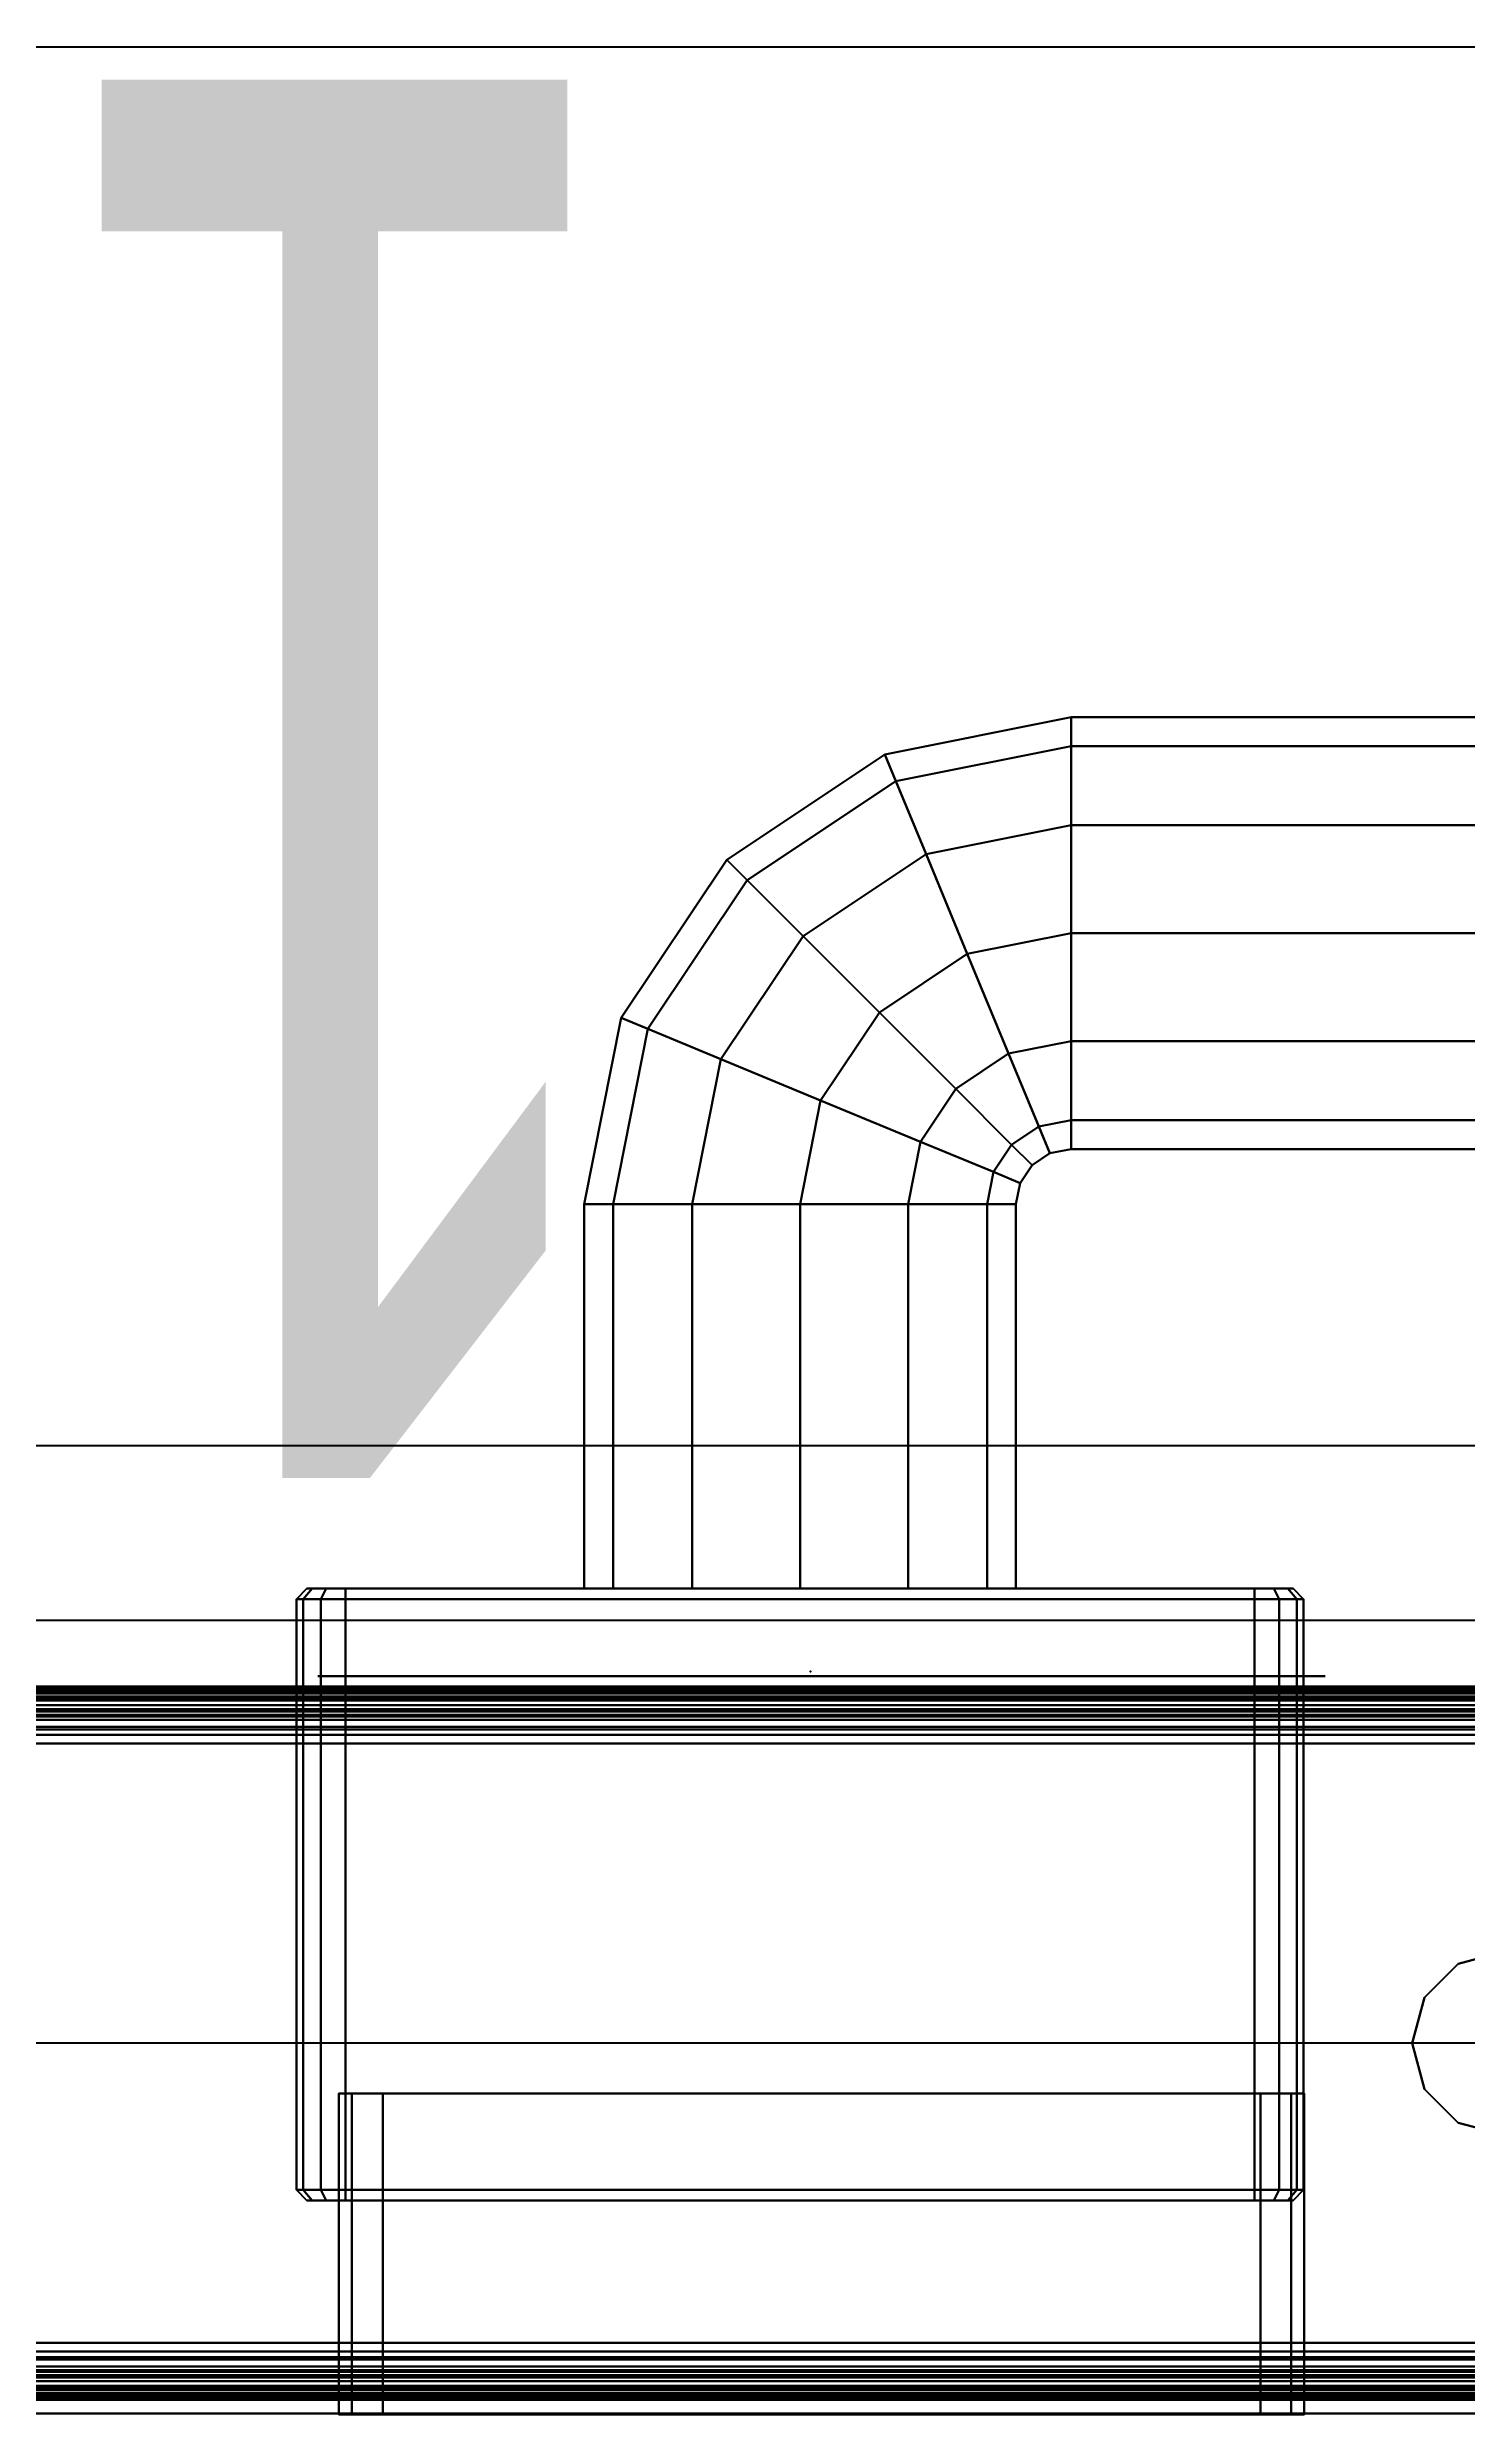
# Model space of a CAD drawing. Extents: x -170 to 1783, y -20 to 1205.
# Drawn here: x 210.07 to 214.13, y 1188.76 to 1195.5 of the extents above; entities that cross this region are included whole.
import ezdxf
from ezdxf.enums import TextEntityAlignment as Align

# ---------------------------------------------------------------- set-up
doc = ezdxf.new("R2010")
doc.units = 0
doc.header["$LTSCALE"] = 96
doc.header["$MEASUREMENT"] = 0
for name, color, linetype in [('A-FURN-3-PANEL-KNOCK', 7, 'Continuous'), ('A-FURN-3-PANEL-RACE', 7, 'Continuous'), ('A-FURN-3-PANEL-SIDE1', 7, 'Continuous'), ('A-FURN-3-PANEL-SIDE2', 7, 'Continuous'), ('A-FURN-3-PANEL-TOPCAP', 7, 'Continuous'), ('A-FURN-3-POWER-BFM-BOX', 7, 'Continuous'), ('A-FURN-3-POWER-BFM-CONDUIT', 7, 'Continuous'), ('A-FURN-3-POWER-RECP-GREY', 7, 'Continuous'), ('A-FURN-3-WKSF-TRIM', 7, 'Continuous'), ('A-FURN-P-PNLS', 7, 'Continuous'), ('A-FURN-P-PNLS-POWR', 7, 'Continuous'), ('A-FURN-P-WKSF', 7, 'Continuous'), ('A-WALL-EXT_A', 7, 'Continuous'), ('I-E-FILL_A', 7, 'Continuous'), ('MAIN_ELECTRICAL', 7, 'Continuous'), ('MAIN_PANEL', 7, 'Continuous'), ('MAIN_WKSURF', 7, 'Continuous'), ('SM', 7, 'Continuous')]:
    doc.layers.add(name, color=color, linetype=linetype)

# ---------------------------------------------------------------- blocks, each defined once
blk = doc.blocks.new('EC-EFP-456')
at = {"layer": 'A-FURN-3-PANEL-KNOCK', "color": 30, "linetype": 'Continuous'}
for points, invisible_edges in [([(42.51, 2.05, 3.5405), (42.51, 2.05, 0.9405), (45.39, 2.05, 0.9405), (45.39, 2.05, 3.5405)], 10), ([(42.51, 2.05, 0.9405), (42.5288, 2.05, 0.8705), (45.3712, 2.05, 0.8705), (45.39, 2.05, 0.9405)], 10), ([(45.39, 2.05, 3.5405), (45.3712, 2.05, 3.6105), (42.5288, 2.05, 3.6105), (42.51, 2.05, 3.5405)], 10), ([(42.5288, 2.05, 0.8705), (42.58, 2.05, 0.8192), (45.32, 2.05, 0.8192), (45.3712, 2.05, 0.8705)], 10), ([(45.3712, 2.05, 3.6105), (45.32, 2.05, 3.6617), (42.58, 2.05, 3.6617), (42.5288, 2.05, 3.6105)], 10), ([(42.58, 2.05, 0.8192), (42.65, 2.05, 0.8005), (45.25, 2.05, 0.8005), (45.32, 2.05, 0.8192)], 8), ([(45.32, 2.05, 3.6617), (45.25, 2.05, 3.6805), (42.65, 2.05, 3.6805), (42.58, 2.05, 3.6617)], 8)]:
    blk.add_3dface(points, dxfattribs=dict(at, invisible_edges=invisible_edges))
at = {"layer": 'A-FURN-3-PANEL-RACE', "color": 40, "linetype": 'Continuous'}
for points, invisible_edges in [([(0.08, 2.0125, 3.515), (0.08, 2.0125, 0.3963), (47.92, 2.0125, 0.3963), (47.92, 2.0125, 3.515)], 8), ([(0.5, 1.5745, 0.3963), (47.5, 1.5745, 0.3963), (0.08, 2.0125, 0.3963), (0.08, 1.5745, 0.3963)], 3), ([(47.5, 1.5745, 0.3963), (47.92, 1.5745, 0.3963), (47.92, 2.0125, 0.3963), (0.08, 2.0125, 0.3963)], 8), ([(0.6, 2.0125, 4.0847), (0.6, 2.0125, 3.515), (47.4, 2.0125, 3.515), (47.4, 2.0125, 4.0847)], 2), ([(47.86, 1.9525, 0.4563), (0.14, 1.9525, 0.4563), (0.14, 1.9525, 3.515), (47.86, 1.9525, 3.515)], 4), ([(0.5, 1.5745, 0.4563), (0.14, 1.5745, 0.4563), (0.14, 1.9525, 0.4563), (47.5, 1.5745, 0.4563)], 12), ([(47.5, 1.5745, 0.4563), (0.14, 1.9525, 0.4563), (47.86, 1.9525, 0.4563), (47.86, 1.5745, 0.4563)], 1), ([(47.4, 1.9525, 3.515), (0.6, 1.9525, 3.515), (0.6, 1.9525, 4.0847), (47.4, 1.9525, 4.0847)], 1), ([(2.098, 1.2625, 0.3963), (45.902, 1.2625, 0.3963), (0.5, 1.5745, 0.3963), (0.5, 1.2625, 0.3963)], 3), ([(47.5, 1.2625, 0.3963), (47.5, 1.5745, 0.3963), (0.5, 1.5745, 0.3963), (45.902, 1.2625, 0.3963)], 6), ([(2.098, 1.2625, 0.4563), (0.5, 1.2625, 0.4563), (0.5, 1.5745, 0.4563), (45.902, 1.2625, 0.4563)], 12), ([(47.5, 1.2625, 0.4563), (45.902, 1.2625, 0.4563), (0.5, 1.5745, 0.4563), (47.5, 1.5745, 0.4563)], 6), ([(2.098, 1.2625, 0.3963), (2.2292, 1.2273, 0.3963), (45.7708, 1.2273, 0.3963), (45.902, 1.2625, 0.3963)], 10), ([(2.098, 1.2625, 0.4563), (45.902, 1.2625, 0.4563), (45.7708, 1.2273, 0.4563), (2.2292, 1.2273, 0.4563)], 5), ([(2.2292, 1.2273, 0.4563), (45.7708, 1.2273, 0.4563), (45.6747, 1.1312, 0.4563), (2.3253, 1.1312, 0.4563)], 5), ([(2.2292, 1.2273, 0.3963), (2.3253, 1.1312, 0.3963), (45.6747, 1.1312, 0.3963), (45.7708, 1.2273, 0.3963)], 10), ([(2.3253, 1.1312, 0.3963), (2.3605, 1, 0.3963), (45.6395, 1, 0.3963), (45.6747, 1.1312, 0.3963)], 10), ([(2.3253, 1.1312, 0.4563), (45.6747, 1.1312, 0.4563), (45.6395, 1, 0.4563), (2.3605, 1, 0.4563)], 5), ([(2.3605, 1, 0.3963), (2.3253, 0.8687, 0.3963), (45.6747, 0.8687, 0.3963), (45.6395, 1, 0.3963)], 10), ([(2.3605, 1, 0.4563), (45.6395, 1, 0.4563), (45.6747, 0.8687, 0.4563), (2.3253, 0.8687, 0.4563)], 5), ([(2.3253, 0.8687, 0.4563), (45.6747, 0.8687, 0.4563), (45.7708, 0.7727, 0.4563), (2.2292, 0.7727, 0.4563)], 5), ([(2.3253, 0.8687, 0.3963), (2.2292, 0.7727, 0.3963), (45.7708, 0.7727, 0.3963), (45.6747, 0.8687, 0.3963)], 10), ([(2.098, 0.7375, 0.4563), (2.2292, 0.7727, 0.4563), (45.7708, 0.7727, 0.4563), (45.902, 0.7375, 0.4563)], 10), ([(2.098, 0.7375, 0.3963), (45.902, 0.7375, 0.3963), (45.7708, 0.7727, 0.3963), (2.2292, 0.7727, 0.3963)], 5), ([(0.5, 0.7375, 0.4563), (2.098, 0.7375, 0.4563), (47.5, 0.4255, 0.4563), (0.5, 0.4255, 0.4563)], 6), ([(0.5, 0.7375, 0.3963), (0.5, 0.4255, 0.3963), (47.5, 0.4255, 0.3963), (2.098, 0.7375, 0.3963)], 6), ([(45.902, 0.7375, 0.4563), (47.5, 0.7375, 0.4563), (47.5, 0.4255, 0.4563), (2.098, 0.7375, 0.4563)], 12), ([(45.902, 0.7375, 0.3963), (2.098, 0.7375, 0.3963), (47.5, 0.4255, 0.3963), (47.5, 0.7375, 0.3963)], 3), ([(0.5, 0.4255, 0.3963), (0.08, 0.4255, 0.3963), (0.08, -0.0125, 0.3963), (47.92, -0.0125, 0.3963)], 8), ([(0.5, 0.4255, 0.4563), (47.86, 0.0475, 0.4563), (0.14, 0.0475, 0.4563), (0.14, 0.4255, 0.4563)], 1), ([(47.5, 0.4255, 0.3963), (0.5, 0.4255, 0.3963), (47.92, -0.0125, 0.3963), (47.92, 0.4255, 0.3963)], 3), ([(47.5, 0.4255, 0.4563), (47.86, 0.4255, 0.4563), (47.86, 0.0475, 0.4563), (0.5, 0.4255, 0.4563)], 12), ([(0.14, 0.0475, 0.4563), (47.86, 0.0475, 0.4563), (47.86, 0.0475, 3.515), (0.14, 0.0475, 3.515)], 4), ([(0.6, 0.0475, 3.515), (47.4, 0.0475, 3.515), (47.4, 0.0475, 4.0847), (0.6, 0.0475, 4.0847)], 1), ([(47.92, -0.0125, 3.515), (47.92, -0.0125, 0.3963), (0.08, -0.0125, 0.3963), (0.08, -0.0125, 3.515)], 8), ([(47.4, -0.0125, 4.0847), (47.4, -0.0125, 3.515), (0.6, -0.0125, 3.515), (0.6, -0.0125, 4.0847)], 2)]:
    blk.add_3dface(points, dxfattribs=dict(at, invisible_edges=invisible_edges))
for points in [[(0.6, 2.0072, 4.1248), (0.6, 2.0125, 4.0847), (47.4, 2.0125, 4.0847), (47.4, 2.0072, 4.1248)], [(0.6, 1.9918, 4.1622), (0.6, 2.0072, 4.1248), (47.4, 2.0072, 4.1248), (47.4, 1.9918, 4.1622)], [(0.6, 1.9671, 4.1943), (0.6, 1.9918, 4.1622), (47.4, 1.9918, 4.1622), (47.4, 1.9671, 4.1943)], [(0.6, 1.935, 4.2189), (0.6, 1.9671, 4.1943), (47.4, 1.9671, 4.1943), (47.4, 1.935, 4.2189)], [(47.4, 1.9493, 4.1093), (47.4, 1.9525, 4.0847), (0.6, 1.9525, 4.0847), (0.6, 1.9493, 4.1093)], [(47.4, 1.9398, 4.1322), (47.4, 1.9493, 4.1093), (0.6, 1.9493, 4.1093), (0.6, 1.9398, 4.1322)], [(47.4, 1.9247, 4.1519), (47.4, 1.9398, 4.1322), (0.6, 1.9398, 4.1322), (0.6, 1.9247, 4.1519)], [(0.6, 1.8976, 4.2344), (0.6, 1.935, 4.2189), (47.4, 1.935, 4.2189), (47.4, 1.8976, 4.2344)], [(47.4, 1.905, 4.1669), (47.4, 1.9247, 4.1519), (0.6, 1.9247, 4.1519), (0.6, 1.905, 4.1669)], [(47.4, 1.8821, 4.1764), (47.4, 1.905, 4.1669), (0.6, 1.905, 4.1669), (0.6, 1.8821, 4.1764)], [(0.6, 1.8575, 4.2397), (0.6, 1.8976, 4.2344), (47.4, 1.8976, 4.2344), (47.4, 1.8575, 4.2397)], [(47.4, 1.8575, 4.1797), (47.4, 1.8821, 4.1764), (0.6, 1.8821, 4.1764), (0.6, 1.8575, 4.1797)], [(0.6, 1.8575, 4.1797), (0.6, 1.8575, 4.2397), (47.4, 1.8575, 4.2397), (47.4, 1.8575, 4.1797)], [(45.6747, 1.1312, 0.4563), (45.7708, 1.2273, 0.4563), (45.7708, 1.2273, 0.3963), (45.6747, 1.1312, 0.3963)], [(45.7708, 1.2273, 0.4563), (45.902, 1.2625, 0.4563), (45.902, 1.2625, 0.3963), (45.7708, 1.2273, 0.3963)], [(45.6395, 1, 0.4563), (45.6747, 1.1312, 0.4563), (45.6747, 1.1312, 0.3963), (45.6395, 1, 0.3963)], [(45.6747, 0.8687, 0.4563), (45.6395, 1, 0.4563), (45.6395, 1, 0.3963), (45.6747, 0.8687, 0.3963)], [(45.7708, 0.7727, 0.4563), (45.6747, 0.8687, 0.4563), (45.6747, 0.8687, 0.3963), (45.7708, 0.7727, 0.3963)], [(45.902, 0.7375, 0.4563), (45.7708, 0.7727, 0.4563), (45.7708, 0.7727, 0.3963), (45.902, 0.7375, 0.3963)], [(47.4, 0.1425, 4.1797), (47.4, 0.1425, 4.2397), (0.6, 0.1425, 4.2397), (0.6, 0.1425, 4.1797)], [(47.4, 0.1425, 4.2397), (47.4, 0.1024, 4.2344), (0.6, 0.1024, 4.2344), (0.6, 0.1425, 4.2397)], [(0.6, 0.1425, 4.1797), (0.6, 0.1179, 4.1764), (47.4, 0.1179, 4.1764), (47.4, 0.1425, 4.1797)], [(0.6, 0.1179, 4.1764), (0.6, 0.095, 4.1669), (47.4, 0.095, 4.1669), (47.4, 0.1179, 4.1764)], [(47.4, 0.1024, 4.2344), (47.4, 0.065, 4.2189), (0.6, 0.065, 4.2189), (0.6, 0.1024, 4.2344)], [(0.6, 0.095, 4.1669), (0.6, 0.0753, 4.1519), (47.4, 0.0753, 4.1519), (47.4, 0.095, 4.1669)], [(0.6, 0.0753, 4.1519), (0.6, 0.0602, 4.1322), (47.4, 0.0602, 4.1322), (47.4, 0.0753, 4.1519)], [(47.4, 0.065, 4.2189), (47.4, 0.0329, 4.1943), (0.6, 0.0329, 4.1943), (0.6, 0.065, 4.2189)], [(0.6, 0.0602, 4.1322), (0.6, 0.0507, 4.1093), (47.4, 0.0507, 4.1093), (47.4, 0.0602, 4.1322)], [(0.6, 0.0507, 4.1093), (0.6, 0.0475, 4.0847), (47.4, 0.0475, 4.0847), (47.4, 0.0507, 4.1093)], [(47.4, 0.0329, 4.1943), (47.4, 0.0082, 4.1622), (0.6, 0.0082, 4.1622), (0.6, 0.0329, 4.1943)], [(47.4, 0.0082, 4.1622), (47.4, -0.0072, 4.1248), (0.6, -0.0072, 4.1248), (0.6, 0.0082, 4.1622)], [(47.4, -0.0072, 4.1248), (47.4, -0.0125, 4.0847), (0.6, -0.0125, 4.0847), (0.6, -0.0072, 4.1248)]]:
    blk.add_3dface(points, dxfattribs=at)
at = {"layer": 'A-FURN-3-PANEL-SIDE1', "color": 7, "linetype": 'Continuous'}
for points in [[(47.3224, 1.955, 55.7401), (47.3228, 0.045, 55.7401), (0.6776, 0.045, 55.7401), (0.6776, 1.955, 55.7401)], [(47.3224, 0.045, 4.2397), (47.3224, 1.955, 4.2397), (0.6776, 1.955, 4.2397), (0.6776, 0.045, 4.2397)], [(47.3228, 0.045, 55.7401), (47.3224, 0.045, 4.2397), (0.6776, 0.045, 4.2397), (0.6776, 0.045, 55.7401)]]:
    blk.add_3dface(points, dxfattribs=at)
at = {"layer": 'A-FURN-3-PANEL-SIDE2', "color": 7, "linetype": 'Continuous'}
blk.add_3dface([(0.6776, 1.955, 55.7401), (0.6776, 1.955, 4.2397), (47.3224, 1.955, 4.2397), (47.3224, 1.955, 55.7401)], dxfattribs=at)
at = {"layer": 'A-FURN-3-PANEL-TOPCAP', "color": 60, "linetype": 'Continuous'}
for points, invisible_edges in [([(0.76, 2.02, 56.286), (0.76, 2.02, 56.161), (47.24, 2.02, 56.161), (47.24, 2.02, 56.286)], 5), ([(47.24, 2, 56.141), (47.24, 2.02, 56.161), (0.76, 2.02, 56.161), (0.76, 2, 56.141)], 5), ([(47.24, 2.02, 56.036), (47.24, 2, 56.056), (0.76, 2, 56.056), (0.76, 2.02, 56.036)], 5), ([(0.76, 2.02, 56.036), (0.815, 2.02, 55.7741), (47.185, 2.02, 55.7741), (47.24, 2.02, 56.036)], 5), ([(0.76, 2, 56.141), (0.76, 2, 56.056), (47.24, 2, 56.056), (47.24, 2, 56.141)], 5), ([(47.185, 2.02, 55.7741), (0.815, 2.02, 55.7741), (0.815, 1.986, 55.7401), (47.185, 1.986, 55.7401)], 10), ([(0.815, 0.045, 55.7401), (0.815, -0.02, 55.7741), (47.185, 0.014, 55.7401), (47.185, 0.045, 55.7401)], 1), ([(47.185, -0.02, 55.7741), (47.185, 0.014, 55.7401), (0.815, 0.014, 55.7401), (0.815, -0.02, 55.7741)], 5), ([(0.76, -0.02, 56.161), (47.24, -0.02, 56.161), (47.24, 0, 56.141), (0.76, 0, 56.141)], 10), ([(47.24, 0, 56.056), (0.76, 0, 56.056), (0.76, 0, 56.141), (47.24, 0, 56.141)], 10), ([(0.76, 0, 56.056), (47.24, 0, 56.056), (47.24, -0.02, 56.036), (0.76, -0.02, 56.036)], 10), ([(0.76, -0.02, 56.161), (0.76, -0.02, 56.286), (47.24, -0.02, 56.286), (47.24, -0.02, 56.161)], 5), ([(47.185, -0.02, 55.7741), (0.815, -0.02, 55.7741), (0.76, -0.02, 56.036), (47.24, -0.02, 56.036)], 10)]:
    blk.add_3dface(points, dxfattribs=dict(at, invisible_edges=invisible_edges))
for points in [[(47.24, 2.02, 56.286), (47.24, 2.0151, 56.3105), (0.76, 2.0151, 56.3105), (0.76, 2.02, 56.286)], [(47.24, 2.0151, 56.3105), (47.24, 2.0013, 56.3313), (0.76, 2.0013, 56.3313), (0.76, 2.0151, 56.3105)], [(47.24, 2.0013, 56.3313), (47.24, 1.9805, 56.3451), (0.76, 1.9805, 56.3451), (0.76, 2.0013, 56.3313)], [(47.24, 1.9805, 56.3451), (47.24, 1.956, 56.35), (0.76, 1.956, 56.35), (0.76, 1.9805, 56.3451)], [(0.76, 0.044, 56.35), (0.76, 1.956, 56.35), (47.24, 1.956, 56.35), (47.24, 0.044, 56.35)], [(47.185, 1.955, 55.7401), (47.185, 1.986, 55.7401), (0.815, 1.986, 55.7401), (0.815, 1.955, 55.7401)], [(0.76, 0.0195, 56.3451), (0.76, 0.044, 56.35), (47.24, 0.044, 56.35), (47.24, 0.0195, 56.3451)], [(0.76, -0.0013, 56.3313), (0.76, 0.0195, 56.3451), (47.24, 0.0195, 56.3451), (47.24, -0.0013, 56.3313)], [(0.76, -0.0151, 56.3105), (0.76, -0.0013, 56.3313), (47.24, -0.0013, 56.3313), (47.24, -0.0151, 56.3105)], [(0.76, -0.02, 56.286), (0.76, -0.0151, 56.3105), (47.24, -0.0151, 56.3105), (47.24, -0.02, 56.286)]]:
    blk.add_3dface(points, dxfattribs=at)
at = {"layer": 'A-FURN-P-PNLS', "color": 60, "linetype": 'Continuous'}
for p, q in [((0, 2), (48, 2)), ((48, 0), (0, 0))]:
    blk.add_line(p, q, dxfattribs=at)
at = {"layer": 'A-FURN-P-PNLS-POWR', "color": 1, "linetype": 'Continuous'}
blk.add_line((48, 1), (26, 1), dxfattribs=at)
at = {"layer": 'MAIN_PANEL', "color": 7, "linetype": 'Continuous'}
for p in [(43.95, 2), (43.95, 2), (43.95, 0), (43.95, 0)]:
    blk.add_point(p, dxfattribs=at)
blk = doc.blocks.new('EC-WYC-46-2424-T')
at = {"layer": 'A-FURN-3-WKSF-TRIM', "color": 40, "linetype": 'Continuous'}
for points in [[(28.0666, 0, 28.882), (28.0666, 0, 27.868), (46.632, 0, 27.868), (46.632, 0, 28.882)], [(28.0666, 0, 27.868), (28.0666, -0.0158, 27.809), (46.632, -0.0158, 27.809), (46.632, 0, 27.868)], [(28.0666, -0.0158, 28.941), (28.0666, 0, 28.882), (46.632, 0, 28.882), (46.632, -0.0158, 28.941)], [(28.0666, -0.0158, 27.809), (28.0666, -0.059, 27.7658), (46.632, -0.059, 27.7658), (46.632, -0.0158, 27.809)], [(28.0666, -0.059, 28.9842), (28.0666, -0.0158, 28.941), (46.632, -0.0158, 28.941), (46.632, -0.059, 28.9842)]]:
    blk.add_3dface(points, dxfattribs=at)
at = {"layer": 'A-FURN-P-WKSF', "color": 7, "linetype": 'Continuous'}
blk.add_line((46.75, 0), (28.0666, 0), dxfattribs=at)
blk = doc.blocks.new('EC-PRD-3-1')
at = {"layer": 'A-FURN-3-POWER-RECP-GREY', "color": 2, "linetype": 'Continuous'}
for points in [[(-1.38, -0.0625, 1.2358), (-1.38, 0.8565, 1.2358), (-1.38, 0.8565, 3.2451), (-1.38, -0.0625, 3.2451)], [(-1.38, 0.8565, 3.2451), (-1.3434, 0.8565, 3.3335), (-1.3434, -0.0625, 3.3335), (-1.38, -0.0625, 3.2451)], [(-1.38, -0.0625, 1.2358), (-1.3434, -0.0625, 1.1474), (-1.3434, 0.8565, 1.1474), (-1.38, 0.8565, 1.2358)], [(-1.3434, 0.8565, 3.3335), (-1.255, 0.8565, 3.3701), (-1.255, -0.0625, 3.3701), (-1.3434, -0.0625, 3.3335)], [(-1.3434, -0.0625, 1.1474), (-1.255, -0.0625, 1.1108), (-1.255, 0.8565, 1.1108), (-1.3434, 0.8565, 1.1474)], [(1.255, -0.0625, 3.3701), (-1.255, -0.0625, 3.3701), (-1.255, 0.8565, 3.3701), (1.255, 0.8565, 3.3701)], [(1.255, -0.0625, 1.1108), (1.255, 0.8565, 1.1108), (-1.255, 0.8565, 1.1108), (-1.255, -0.0625, 1.1108)], [(1.255, 0.8565, 3.3701), (1.3434, 0.8565, 3.3335), (1.3434, -0.0625, 3.3335), (1.255, -0.0625, 3.3701)], [(1.255, -0.0625, 1.1108), (1.3434, -0.0625, 1.1474), (1.3434, 0.8565, 1.1474), (1.255, 0.8565, 1.1108)], [(1.3434, 0.8565, 3.3335), (1.38, 0.8565, 3.2451), (1.38, -0.0625, 3.2451), (1.3434, -0.0625, 3.3335)], [(1.3434, -0.0625, 1.1474), (1.38, -0.0625, 1.2358), (1.38, 0.8565, 1.2358), (1.3434, 0.8565, 1.1474)], [(1.38, -0.0625, 1.2358), (1.38, -0.0625, 3.2451), (1.38, 0.8565, 3.2451), (1.38, 0.8565, 1.2358)]]:
    blk.add_3dface(points, dxfattribs=at)
for points, invisible_edges in [([(-1.3434, 0.8565, 1.1474), (-1.3434, 0.8565, 3.3335), (-1.38, 0.8565, 3.2451), (-1.38, 0.8565, 1.2358)], 1), ([(-1.3434, 0.8565, 3.3335), (-1.3434, 0.8565, 1.1474), (-1.255, 0.8565, 1.1108), (-1.255, 0.8565, 3.3701)], 5), ([(1.255, 0.8565, 3.3701), (-1.255, 0.8565, 3.3701), (-1.255, 0.8565, 1.1108), (1.255, 0.8565, 1.1108)], 10), ([(1.3434, 0.8565, 3.3335), (1.255, 0.8565, 3.3701), (1.255, 0.8565, 1.1108), (1.3434, 0.8565, 1.1474)], 10), ([(1.3434, 0.8565, 1.1474), (1.38, 0.8565, 1.2358), (1.38, 0.8565, 3.2451), (1.3434, 0.8565, 3.3335)], 8)]:
    blk.add_3dface(points, dxfattribs=dict(at, invisible_edges=invisible_edges))
at = {"layer": 'MAIN_ELECTRICAL', "color": 7, "linetype": 'Continuous'}
blk.add_point((0, 0), dxfattribs=at)
blk = doc.blocks.new('EC-BFM-1')
at = {"layer": 'A-FURN-3-POWER-BFM-BOX', "color": 20, "linetype": 'Continuous'}
for points in [[(-1.41, 1.4825, 3.5405), (-1.41, 1.4825, 0.9405), (-1.38, 1.5125, 0.9405), (-1.38, 1.5125, 3.5405)], [(-1.3912, 1.4825, 3.6105), (-1.41, 1.4825, 3.5405), (-1.38, 1.5125, 3.5405), (-1.3653, 1.5125, 3.5955)], [(-1.3653, 1.5125, 0.8855), (-1.38, 1.5125, 0.9405), (-1.41, 1.4825, 0.9405), (-1.3912, 1.4825, 0.8705)], [(-1.34, 1.4825, 3.6617), (-1.3912, 1.4825, 3.6105), (-1.3653, 1.5125, 3.5955), (-1.325, 1.5125, 3.6357)], [(-1.325, 1.5125, 0.8452), (-1.3653, 1.5125, 0.8855), (-1.3912, 1.4825, 0.8705), (-1.34, 1.4825, 0.8192)], [(-1.27, 1.4825, 3.6805), (-1.34, 1.4825, 3.6617), (-1.325, 1.5125, 3.6357), (-1.27, 1.5125, 3.6505)], [(-1.27, 1.5125, 0.8305), (-1.325, 1.5125, 0.8452), (-1.34, 1.4825, 0.8192), (-1.27, 1.4825, 0.8005)], [(-1.27, 1.5125, 0.8305), (-1.27, 1.4825, 0.8005), (1.33, 1.4825, 0.8005), (1.33, 1.5125, 0.8305)], [(1.33, 1.4825, 3.6805), (-1.27, 1.4825, 3.6805), (-1.27, 1.5125, 3.6505), (1.33, 1.5125, 3.6505)], [(1.4, 1.4825, 3.6617), (1.33, 1.4825, 3.6805), (1.33, 1.5125, 3.6505), (1.385, 1.5125, 3.6357)], [(1.385, 1.5125, 0.8452), (1.33, 1.5125, 0.8305), (1.33, 1.4825, 0.8005), (1.4, 1.4825, 0.8192)], [(1.4512, 1.4825, 3.6105), (1.4, 1.4825, 3.6617), (1.385, 1.5125, 3.6357), (1.4253, 1.5125, 3.5955)], [(1.4253, 1.5125, 0.8855), (1.385, 1.5125, 0.8452), (1.4, 1.4825, 0.8192), (1.4512, 1.4825, 0.8705)], [(1.47, 1.4825, 3.5405), (1.4512, 1.4825, 3.6105), (1.4253, 1.5125, 3.5955), (1.44, 1.5125, 3.5405)], [(1.44, 1.5125, 0.9405), (1.4253, 1.5125, 0.8855), (1.4512, 1.4825, 0.8705), (1.47, 1.4825, 0.9405)], [(1.44, 1.5125, 0.9405), (1.47, 1.4825, 0.9405), (1.47, 1.4825, 3.5405), (1.44, 1.5125, 3.5405)], [(-1.41, -0.2075, 0.9405), (-1.41, 1.4825, 0.9405), (-1.41, 1.4825, 3.5405), (-1.41, -0.2075, 3.5405)], [(-1.41, 1.4825, 3.5405), (-1.3912, 1.4825, 3.6105), (-1.3912, -0.2075, 3.6105), (-1.41, -0.2075, 3.5405)], [(-1.3912, 1.4825, 0.8705), (-1.41, 1.4825, 0.9405), (-1.41, -0.2075, 0.9405), (-1.3912, -0.2075, 0.8705)], [(-1.3912, 1.4825, 3.6105), (-1.34, 1.4825, 3.6617), (-1.34, -0.2075, 3.6617), (-1.3912, -0.2075, 3.6105)], [(-1.34, 1.4825, 0.8192), (-1.3912, 1.4825, 0.8705), (-1.3912, -0.2075, 0.8705), (-1.34, -0.2075, 0.8192)], [(-1.34, 1.4825, 3.6617), (-1.27, 1.4825, 3.6805), (-1.27, -0.2075, 3.6805), (-1.34, -0.2075, 3.6617)], [(-1.27, 1.4825, 0.8005), (-1.34, 1.4825, 0.8192), (-1.34, -0.2075, 0.8192), (-1.27, -0.2075, 0.8005)], [(-1.27, -0.2075, 3.6805), (-1.27, 1.4825, 3.6805), (1.33, 1.4825, 3.6805), (1.33, -0.2075, 3.6805)], [(1.33, -0.2075, 0.8005), (1.33, 1.4825, 0.8005), (-1.27, 1.4825, 0.8005), (-1.27, -0.2075, 0.8005)], [(1.33, 1.4825, 3.6805), (1.4, 1.4825, 3.6617), (1.4, -0.2075, 3.6617), (1.33, -0.2075, 3.6805)], [(1.4, 1.4825, 0.8192), (1.33, 1.4825, 0.8005), (1.33, -0.2075, 0.8005), (1.4, -0.2075, 0.8192)], [(1.4, 1.4825, 3.6617), (1.4512, 1.4825, 3.6105), (1.4512, -0.2075, 3.6105), (1.4, -0.2075, 3.6617)], [(1.4512, 1.4825, 0.8705), (1.4, 1.4825, 0.8192), (1.4, -0.2075, 0.8192), (1.4512, -0.2075, 0.8705)], [(1.4512, 1.4825, 3.6105), (1.47, 1.4825, 3.5405), (1.47, -0.2075, 3.5405), (1.4512, -0.2075, 3.6105)], [(1.47, 1.4825, 0.9405), (1.4512, 1.4825, 0.8705), (1.4512, -0.2075, 0.8705), (1.47, -0.2075, 0.9405)], [(1.47, -0.2075, 3.5405), (1.47, 1.4825, 3.5405), (1.47, 1.4825, 0.9405), (1.47, -0.2075, 0.9405)], [(-1.41, -0.2075, 3.5405), (-1.38, -0.2375, 3.5405), (-1.38, -0.2375, 0.9405), (-1.41, -0.2075, 0.9405)], [(-1.41, -0.2075, 3.5405), (-1.3912, -0.2075, 3.6105), (-1.3653, -0.2375, 3.5955), (-1.38, -0.2375, 3.5405)], [(-1.38, -0.2375, 0.9405), (-1.3653, -0.2375, 0.8855), (-1.3912, -0.2075, 0.8705), (-1.41, -0.2075, 0.9405)], [(-1.3912, -0.2075, 3.6105), (-1.34, -0.2075, 3.6617), (-1.325, -0.2375, 3.6357), (-1.3653, -0.2375, 3.5955)], [(-1.3653, -0.2375, 0.8855), (-1.325, -0.2375, 0.8452), (-1.34, -0.2075, 0.8192), (-1.3912, -0.2075, 0.8705)], [(-1.34, -0.2075, 3.6617), (-1.27, -0.2075, 3.6805), (-1.27, -0.2375, 3.6505), (-1.325, -0.2375, 3.6357)], [(-1.325, -0.2375, 0.8452), (-1.27, -0.2375, 0.8305), (-1.27, -0.2075, 0.8005), (-1.34, -0.2075, 0.8192)], [(1.33, -0.2075, 3.6805), (1.33, -0.2375, 3.6505), (-1.27, -0.2375, 3.6505), (-1.27, -0.2075, 3.6805)], [(-1.27, -0.2375, 0.8305), (1.33, -0.2375, 0.8305), (1.33, -0.2075, 0.8005), (-1.27, -0.2075, 0.8005)], [(1.33, -0.2075, 3.6805), (1.4, -0.2075, 3.6617), (1.385, -0.2375, 3.6357), (1.33, -0.2375, 3.6505)], [(1.33, -0.2375, 0.8305), (1.385, -0.2375, 0.8452), (1.4, -0.2075, 0.8192), (1.33, -0.2075, 0.8005)], [(1.4, -0.2075, 3.6617), (1.4512, -0.2075, 3.6105), (1.4253, -0.2375, 3.5955), (1.385, -0.2375, 3.6357)], [(1.385, -0.2375, 0.8452), (1.4253, -0.2375, 0.8855), (1.4512, -0.2075, 0.8705), (1.4, -0.2075, 0.8192)], [(1.4512, -0.2075, 3.6105), (1.47, -0.2075, 3.5405), (1.44, -0.2375, 3.5405), (1.4253, -0.2375, 3.5955)], [(1.4253, -0.2375, 0.8855), (1.44, -0.2375, 0.9405), (1.47, -0.2075, 0.9405), (1.4512, -0.2075, 0.8705)], [(1.44, -0.2375, 0.9405), (1.44, -0.2375, 3.5405), (1.47, -0.2075, 3.5405), (1.47, -0.2075, 0.9405)]]:
    blk.add_3dface(points, dxfattribs=at)
for points, invisible_edges in [([(-1.38, 1.5125, 3.5405), (1.44, 1.5125, 3.5405), (1.4253, 1.5125, 3.5955), (-1.3653, 1.5125, 3.5955)], 5), ([(-1.38, 1.5125, 0.9405), (1.44, 1.5125, 0.9405), (1.44, 1.5125, 3.5405), (-1.38, 1.5125, 3.5405)], 5), ([(1.44, 1.5125, 0.9405), (-1.38, 1.5125, 0.9405), (-1.3653, 1.5125, 0.8855), (1.4253, 1.5125, 0.8855)], 5), ([(1.385, 1.5125, 3.6357), (-1.325, 1.5125, 3.6357), (-1.3653, 1.5125, 3.5955), (1.4253, 1.5125, 3.5955)], 5), ([(-1.325, 1.5125, 0.8452), (1.385, 1.5125, 0.8452), (1.4253, 1.5125, 0.8855), (-1.3653, 1.5125, 0.8855)], 5), ([(-1.325, 1.5125, 3.6357), (1.385, 1.5125, 3.6357), (1.33, 1.5125, 3.6505), (-1.27, 1.5125, 3.6505)], 1), ([(1.385, 1.5125, 0.8452), (-1.325, 1.5125, 0.8452), (-1.27, 1.5125, 0.8305), (1.33, 1.5125, 0.8305)], 1), ([(-1.38, -0.2375, 3.5405), (-1.3653, -0.2375, 3.5955), (1.4253, -0.2375, 3.5955), (1.44, -0.2375, 3.5405)], 10), ([(-1.38, -0.2375, 0.9405), (-1.38, -0.2375, 3.5405), (1.44, -0.2375, 3.5405), (1.44, -0.2375, 0.9405)], 10), ([(1.44, -0.2375, 0.9405), (1.4253, -0.2375, 0.8855), (-1.3653, -0.2375, 0.8855), (-1.38, -0.2375, 0.9405)], 10), ([(1.385, -0.2375, 3.6357), (1.4253, -0.2375, 3.5955), (-1.3653, -0.2375, 3.5955), (-1.325, -0.2375, 3.6357)], 10), ([(-1.325, -0.2375, 0.8452), (-1.3653, -0.2375, 0.8855), (1.4253, -0.2375, 0.8855), (1.385, -0.2375, 0.8452)], 10), ([(-1.325, -0.2375, 3.6357), (-1.27, -0.2375, 3.6505), (1.33, -0.2375, 3.6505), (1.385, -0.2375, 3.6357)], 8), ([(1.385, -0.2375, 0.8452), (1.33, -0.2375, 0.8305), (-1.27, -0.2375, 0.8305), (-1.325, -0.2375, 0.8452)], 8)]:
    blk.add_3dface(points, dxfattribs=dict(at, invisible_edges=invisible_edges))
at = {"layer": 'A-FURN-3-POWER-BFM-CONDUIT', "color": 40, "linetype": 'Continuous'}
for points in [[(-0.5048, -1.3375, 2.5492), (-0.5875, -1.3375, 2.2405), (-0.5875, -0.2375, 2.2405), (-0.5048, -0.2375, 2.5492)], [(-0.5875, -1.3375, 2.2405), (-0.5048, -1.3375, 1.9317), (-0.5048, -0.2375, 1.9317), (-0.5875, -0.2375, 2.2405)], [(-0.2788, -1.3375, 2.7752), (-0.5048, -1.3375, 2.5492), (-0.5048, -0.2375, 2.5492), (-0.2788, -0.2375, 2.7752)], [(-0.5048, -1.3375, 1.9317), (-0.2788, -1.3375, 1.7057), (-0.2788, -0.2375, 1.7057), (-0.5048, -0.2375, 1.9317)], [(0.03, -1.3375, 2.858), (-0.2788, -1.3375, 2.7752), (-0.2788, -0.2375, 2.7752), (0.03, -0.2375, 2.858)], [(-0.2788, -1.3375, 1.7057), (0.03, -1.3375, 1.623), (0.03, -0.2375, 1.623), (-0.2788, -0.2375, 1.7057)], [(0.3388, -1.3375, 2.7752), (0.03, -1.3375, 2.858), (0.03, -0.2375, 2.858), (0.3388, -0.2375, 2.7752)], [(0.03, -1.3375, 1.623), (0.3388, -1.3375, 1.7057), (0.3388, -0.2375, 1.7057), (0.03, -0.2375, 1.623)], [(0.5648, -1.3375, 2.5492), (0.3388, -1.3375, 2.7752), (0.3388, -0.2375, 2.7752), (0.5648, -0.2375, 2.5492)], [(0.3388, -1.3375, 1.7057), (0.5648, -1.3375, 1.9317), (0.5648, -0.2375, 1.9317), (0.3388, -0.2375, 1.7057)], [(0.6475, -1.3375, 2.2405), (0.5648, -1.3375, 2.5492), (0.5648, -0.2375, 2.5492), (0.6475, -0.2375, 2.2405)], [(0.5648, -1.3375, 1.9317), (0.6475, -1.3375, 2.2405), (0.6475, -0.2375, 2.2405), (0.5648, -0.2375, 1.9317)], [(-0.5231, -1.4295, 2.5492), (-0.5995, -1.3978, 2.2405), (-0.5875, -1.3375, 2.2405), (-0.5048, -1.3375, 2.5492)], [(-0.5995, -1.3978, 2.2405), (-0.5231, -1.4295, 1.9317), (-0.5048, -1.3375, 1.9317), (-0.5875, -1.3375, 2.2405)], [(-0.3142, -1.516, 2.7752), (-0.5231, -1.4295, 2.5492), (-0.5048, -1.3375, 2.5492), (-0.2788, -1.3375, 2.7752)], [(-0.5231, -1.4295, 1.9317), (-0.3142, -1.516, 1.7057), (-0.2788, -1.3375, 1.7057), (-0.5048, -1.3375, 1.9317)], [(-0.029, -1.6341, 2.858), (-0.3142, -1.516, 2.7752), (-0.2788, -1.3375, 2.7752), (0.03, -1.3375, 2.858)], [(-0.3142, -1.516, 1.7057), (-0.029, -1.6341, 1.623), (0.03, -1.3375, 1.623), (-0.2788, -1.3375, 1.7057)], [(0.2563, -1.7523, 2.7752), (-0.029, -1.6341, 2.858), (0.03, -1.3375, 2.858), (0.3388, -1.3375, 2.7752)], [(-0.029, -1.6341, 1.623), (0.2563, -1.7523, 1.7057), (0.3388, -1.3375, 1.7057), (0.03, -1.3375, 1.623)], [(0.4651, -1.8388, 2.5492), (0.2563, -1.7523, 2.7752), (0.3388, -1.3375, 2.7752), (0.5648, -1.3375, 2.5492)], [(0.2563, -1.7523, 1.7057), (0.4651, -1.8388, 1.9317), (0.5648, -1.3375, 1.9317), (0.3388, -1.3375, 1.7057)], [(0.5415, -1.8704, 2.2405), (0.4651, -1.8388, 2.5492), (0.5648, -1.3375, 2.5492), (0.6475, -1.3375, 2.2405)], [(0.4651, -1.8388, 1.9317), (0.5415, -1.8704, 2.2405), (0.6475, -1.3375, 2.2405), (0.5648, -1.3375, 1.9317)], [(-0.5751, -1.5074, 2.5492), (-0.6336, -1.4489, 2.2405), (-0.5995, -1.3978, 2.2405), (-0.5231, -1.4295, 2.5492)], [(-0.6336, -1.4489, 2.2405), (-0.5751, -1.5074, 1.9317), (-0.5231, -1.4295, 1.9317), (-0.5995, -1.3978, 2.2405)], [(-0.745, -1.5778, 2.5492), (-0.745, -1.495, 2.2405), (-0.6847, -1.483, 2.2405), (-0.6531, -1.5595, 2.5492)], [(-0.745, -1.495, 2.2405), (-0.745, -1.5778, 1.9317), (-0.6531, -1.5595, 1.9317), (-0.6847, -1.483, 2.2405)], [(-0.6531, -1.5595, 2.5492), (-0.6847, -1.483, 2.2405), (-0.6336, -1.4489, 2.2405), (-0.5751, -1.5074, 2.5492)], [(-0.6847, -1.483, 2.2405), (-0.6531, -1.5595, 1.9317), (-0.5751, -1.5074, 1.9317), (-0.6336, -1.4489, 2.2405)], [(-0.4153, -1.6672, 2.7752), (-0.5751, -1.5074, 2.5492), (-0.5231, -1.4295, 2.5492), (-0.3142, -1.516, 2.7752)], [(-0.5751, -1.5074, 1.9317), (-0.4153, -1.6672, 1.7057), (-0.3142, -1.516, 1.7057), (-0.5231, -1.4295, 1.9317)], [(-0.745, -1.495, 2.2405), (-0.745, -1.5778, 2.5492), (-6.1434, -1.5778), (-5.4128, -1.495)], [(-0.745, -1.5778, 1.9317), (-0.745, -1.495, 2.2405), (-5.4128, -1.495), (-4.6822, -1.5778)], [(-0.5666, -1.7683, 2.7752), (-0.6531, -1.5595, 2.5492), (-0.5751, -1.5074, 2.5492), (-0.4153, -1.6672, 2.7752)], [(-0.6531, -1.5595, 1.9317), (-0.5666, -1.7683, 1.7057), (-0.4153, -1.6672, 1.7057), (-0.5751, -1.5074, 1.9317)], [(-0.197, -1.8855, 2.858), (-0.4153, -1.6672, 2.7752), (-0.3142, -1.516, 2.7752), (-0.029, -1.6341, 2.858)], [(-0.4153, -1.6672, 1.7057), (-0.197, -1.8855, 1.623), (-0.029, -1.6341, 1.623), (-0.3142, -1.516, 1.7057)], [(-0.745, -1.5778, 2.5492), (-0.745, -1.8038, 2.7752), (-6.6782, -1.8038), (-6.1434, -1.5778)], [(-0.745, -1.8038, 1.7057), (-0.745, -1.5778, 1.9317), (-4.6822, -1.5778), (-4.1474, -1.8038)], [(-0.745, -1.8038, 2.7752), (-0.745, -1.5778, 2.5492), (-0.6531, -1.5595, 2.5492), (-0.5666, -1.7683, 2.7752)], [(-0.745, -1.5778, 1.9317), (-0.745, -1.8038, 1.7057), (-0.5666, -1.7683, 1.7057), (-0.6531, -1.5595, 1.9317)], [(-0.4484, -2.0535, 2.858), (-0.5666, -1.7683, 2.7752), (-0.4153, -1.6672, 2.7752), (-0.197, -1.8855, 2.858)], [(-0.5666, -1.7683, 1.7057), (-0.4484, -2.0535, 1.623), (-0.197, -1.8855, 1.623), (-0.4153, -1.6672, 1.7057)], [(0.0213, -2.1039, 2.7752), (-0.197, -1.8855, 2.858), (-0.029, -1.6341, 2.858), (0.2563, -1.7523, 2.7752)], [(-0.197, -1.8855, 1.623), (0.0213, -2.1039, 1.7057), (0.2563, -1.7523, 1.7057), (-0.029, -1.6341, 1.623)], [(0.1811, -2.2637, 2.5492), (0.0213, -2.1039, 2.7752), (0.2563, -1.7523, 2.7752), (0.4651, -1.8388, 2.5492)], [(0.0213, -2.1039, 1.7057), (0.1811, -2.2637, 1.9317), (0.4651, -1.8388, 1.9317), (0.2563, -1.7523, 1.7057)], [(-0.745, -1.8038, 2.7752), (-0.745, -2.1125, 2.858), (-6.8739, -2.1125), (-6.6782, -1.8038)], [(-0.745, -2.1125, 1.623), (-0.745, -1.8038, 1.7057), (-4.1474, -1.8038), (-3.9517, -2.1125)], [(-0.745, -2.1125, 2.858), (-0.745, -1.8038, 2.7752), (-0.5666, -1.7683, 2.7752), (-0.4484, -2.0535, 2.858)], [(-0.745, -1.8038, 1.7057), (-0.745, -2.1125, 1.623), (-0.4484, -2.0535, 1.623), (-0.5666, -1.7683, 1.7057)], [(-0.3303, -2.3388, 2.7752), (-0.4484, -2.0535, 2.858), (-0.197, -1.8855, 2.858), (0.0213, -2.1039, 2.7752)], [(-0.4484, -2.0535, 1.623), (-0.3303, -2.3388, 1.7057), (0.0213, -2.1039, 1.7057), (-0.197, -1.8855, 1.623)], [(0.2396, -2.3222, 2.2405), (0.1811, -2.2637, 2.5492), (0.4651, -1.8388, 2.5492), (0.5415, -1.8704, 2.2405)], [(0.1811, -2.2637, 1.9317), (0.2396, -2.3222, 2.2405), (0.5415, -1.8704, 2.2405), (0.4651, -1.8388, 1.9317)], [(-0.745, -2.4213, 2.7752), (-0.745, -2.1125, 2.858), (-0.4484, -2.0535, 2.858), (-0.3303, -2.3388, 2.7752)], [(-0.745, -2.1125, 1.623), (-0.745, -2.4213, 1.7057), (-0.3303, -2.3388, 1.7057), (-0.4484, -2.0535, 1.623)], [(-0.745, -2.1125, 2.858), (-0.745, -2.4213, 2.7752), (-6.6782, -2.4213), (-6.8739, -2.1125)], [(-0.745, -2.4213, 1.7057), (-0.745, -2.1125, 1.623), (-3.9517, -2.1125), (-4.1474, -2.4213)], [(-0.2438, -2.5476, 2.5492), (-0.3303, -2.3388, 2.7752), (0.0213, -2.1039, 2.7752), (0.1811, -2.2637, 2.5492)], [(-0.3303, -2.3388, 1.7057), (-0.2438, -2.5476, 1.9317), (0.1811, -2.2637, 1.9317), (0.0213, -2.1039, 1.7057)], [(-0.2121, -2.624, 2.2405), (-0.2438, -2.5476, 2.5492), (0.1811, -2.2637, 2.5492), (0.2396, -2.3222, 2.2405)], [(-0.2438, -2.5476, 1.9317), (-0.2121, -2.624, 2.2405), (0.2396, -2.3222, 2.2405), (0.1811, -2.2637, 1.9317)], [(-0.745, -2.6473, 2.5492), (-0.745, -2.4213, 2.7752), (-0.3303, -2.3388, 2.7752), (-0.2438, -2.5476, 2.5492)], [(-0.745, -2.4213, 1.7057), (-0.745, -2.6473, 1.9317), (-0.2438, -2.5476, 1.9317), (-0.3303, -2.3388, 1.7057)], [(-0.745, -2.4213, 2.7752), (-0.745, -2.6473, 2.5492), (-6.1434, -2.6473), (-6.6782, -2.4213)], [(-0.745, -2.6473, 1.9317), (-0.745, -2.4213, 1.7057), (-4.1474, -2.4213), (-4.6822, -2.6473)], [(-0.745, -2.73, 2.2405), (-0.745, -2.6473, 2.5492), (-0.2438, -2.5476, 2.5492), (-0.2121, -2.624, 2.2405)], [(-0.745, -2.6473, 1.9317), (-0.745, -2.73, 2.2405), (-0.2121, -2.624, 2.2405), (-0.2438, -2.5476, 1.9317)], [(-0.745, -2.6473, 2.5492), (-0.745, -2.73, 2.2405), (-5.4128, -2.73), (-6.1434, -2.6473)], [(-0.745, -2.73, 2.2405), (-0.745, -2.6473, 1.9317), (-4.6822, -2.6473), (-5.4128, -2.73)]]:
    blk.add_3dface(points, dxfattribs=at)
at = {"layer": 'MAIN_ELECTRICAL', "color": 7, "linetype": 'Continuous'}
for p in [(-0.0315, 0.063), (-0.0315, 0.063), (0, 0), (0, 0)]:
    blk.add_point(p, dxfattribs=at)
at = {"layer": 'SM', "color": 60, "linetype": 'Continuous', "width": 0.577333}
blk.add_text('1', height=4, dxfattribs=at).set_placement((0.4607, -4.5542))
blk.add_text('1', height=4, dxfattribs=at).set_placement((0.4607, -4.5542))
blk.add_text('1', height=4, dxfattribs=at).set_placement((0.4607, -4.5542))
blk.add_text('1', height=4, dxfattribs=at).set_placement((0.4607, -4.5542))
blk.add_text('1', height=4, dxfattribs=at).set_placement((0.4607, -4.5542))
blk.add_text('1', height=4, dxfattribs=at).set_placement((0.4607, -4.5542))
blk.add_text('1', height=4, dxfattribs=at).set_placement((0.4607, -4.5542))

msp = doc.modelspace()

# ---------------------------------------------------------------- linework, layer by layer
at = {"layer": 'A-WALL-EXT_A', "color": 2, "linetype": 'Continuous'}
msp.add_line((34, 1191), (218.5, 1191), dxfattribs=at)
at = {"layer": 'I-E-FILL_A', "color": 2, "linetype": 'Continuous'}
msp.add_3dface([(34.49999, 1191.5), (217.99999, 1191.5), (217.99999, 1195.49999), (34.49999, 1195.49999)], dxfattribs=at)

# ---------------------------------------------------------------- block references
at = {"layer": 'MAIN_ELECTRICAL', "color": 47, "linetype": 'Continuous'}
ref = msp.add_blockref('EC-BFM-1', (212.25748, 1190.85293), dxfattribs=dict(at, rotation=180))
ref.add_attrib('CAPMC', 'ECH', dxfattribs={"color": 47, "linetype": 'Continuous', "height": 0.000000012, "width": 0.666667}).set_placement((212.25748, 1190.85293), align=Align.BOTTOM_LEFT)
ref.add_attrib('CAPPN', 'EC-BFM-1', dxfattribs={"color": 47, "linetype": 'Continuous', "height": 0.000000012, "width": 0.666667}).set_placement((212.25748, 1190.85293), align=Align.BOTTOM_LEFT)
ref.add_attrib('CAPMG', 'RSI', dxfattribs={"color": 47, "linetype": 'Continuous', "height": 0.000000012, "width": 0.666667}).set_placement((212.25748, 1190.85293), align=Align.BOTTOM_LEFT)
ref.add_attrib('CAPQTY', '1', dxfattribs={"color": 47, "linetype": 'Continuous', "height": 0.000000012, "width": 0.666667}).set_placement((212.25748, 1190.85293), align=Align.BOTTOM_LEFT)
ref = msp.add_blockref('EC-PRD-3-1', (212.28896, 1188.78997), dxfattribs=at)
ref.add_attrib('CAPMC', 'ECH', dxfattribs={"color": 47, "linetype": 'Continuous', "height": 0.000000012, "width": 0.666667}).set_placement((212.28896, 1188.78997), align=Align.BOTTOM_LEFT)
ref.add_attrib('CAPPN', 'EC-PRD-3-1', dxfattribs={"color": 47, "linetype": 'Continuous', "height": 0.000000012, "width": 0.666667}).set_placement((212.28896, 1188.78997), align=Align.BOTTOM_LEFT)
ref.add_attrib('CAPMG', 'RSI', dxfattribs={"color": 47, "linetype": 'Continuous', "height": 0.000000012, "width": 0.666667}).set_placement((212.28896, 1188.78997), align=Align.BOTTOM_LEFT)
ref.add_attrib('CAPQTY', '1', dxfattribs={"color": 47, "linetype": 'Continuous', "height": 0.000000012, "width": 0.666667}).set_placement((212.28896, 1188.78997), align=Align.BOTTOM_LEFT)
at = {"layer": 'MAIN_PANEL', "color": 47, "linetype": 'Continuous'}
msp.add_blockref('EC-EFP-456', (168.33896, 1188.78997), dxfattribs=at)
at = {"layer": 'MAIN_WKSURF', "color": 47, "linetype": 'Continuous'}
msp.add_blockref('EC-WYC-46-2424-T', (168.33896, 1188.78997), dxfattribs=at)

doc.saveas('drawing.dxf')
